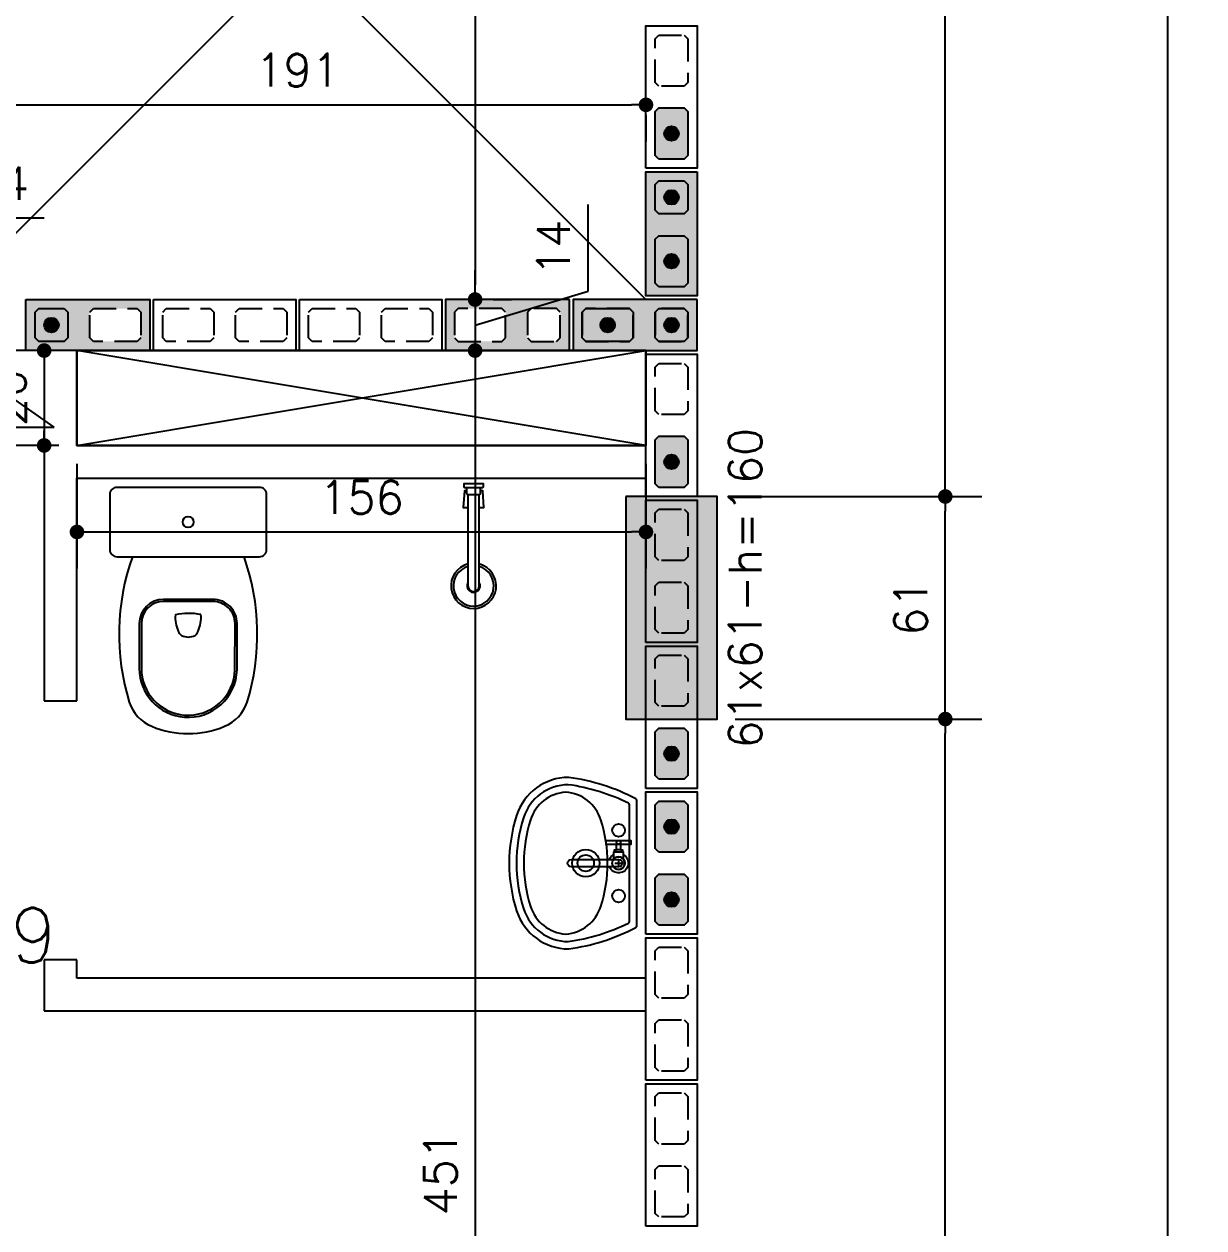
# Model space of a CAD drawing. Extents: x -14651 to 4579, y -10691 to -1290.
# Drawn here: x 3074 to 3397.5, y -9939.1 to -9609.1 of the extents above; entities that cross this region are included whole.
import ezdxf
from ezdxf.enums import TextEntityAlignment as Align

# ---------------------------------------------------------------- set-up
doc = ezdxf.new("R2010")
doc.units = 0
doc.header["$LTSCALE"] = 25
doc.linetypes.add('DASHED2', pattern=[0.375, 0.25, -0.125])
for name, color, linetype in [('213', 252, 'Continuous'), ('241', 2, 'Continuous'), ('247', 50, 'Continuous'), ('248', 100, 'Continuous'), ('ABERTURAS', 53, 'Continuous'), ('ALVENARIA NÃO ESTRUTURAL', 242, 'Continuous'), ('Arranque', 14, 'Continuous'), ('COTA', 1, 'Continuous'), ('FERRO', 5, 'Continuous'), ('L-N', 4, 'Continuous'), ('Linha_fina', 1, 'Continuous'), ('Pena_1', 1, 'Continuous'), ('Pena_2', 2, 'Continuous'), ('PROJ', 252, 'Continuous'), ('TJANELA', 2, 'Continuous')]:
    doc.layers.add(name, color=color, linetype=linetype)
doc.styles.add('COTA', font='romans.shx')
doc.styles.get("Standard").update_dxf_attribs({"font": 'romans.shx'})
doc.styles.add('Texto1', font='romans.shx', dxfattribs={"height": 9})
doc.dimstyles.new('forma', dxfattribs={"dimscale": 5, "dimtxt": 1.8, "dimasz": 0.8, "dimexe": 2, "dimexo": 1, "dimgap": 1, "dimtad": 1, "dimdec": 1, "dimzin": 9, "dimtxsty": 'COTA', "dimblk1": 'DOT', "dimblk2": 'DOT', "dimsah": 1, "dimcen": 0, "dimdle": 1, "dimclrd": 256, "dimclre": 256, "dimclrt": 2, "dimadec": 0, "dimazin": 0, "dimtfac": 1, "dimtdec": 0, "dimtmove": 0, "dimatfit": 3, "dimfxl": 1, "dimtolj": 1, "dimtzin": 0, "dimarcsym": 0})

# ---------------------------------------------------------------- blocks, each defined once
blk = doc.blocks.new('P3515')
at = {"layer": '248'}
h = blk.add_hatch(color=100, dxfattribs=at)
h.paths.add_polyline_path([(17, 7), (-17, 7), (-17, -7), (17, -7)])
h.paths.add_polyline_path([(-5.5, -3.5), (-6.5, -4.5), (-13.5, -4.5), (-14.5, -3.5), (-14.5, 3.5), (-13.5, 4.5), (-6.5, 4.5), (-5.5, 3.5)], flags=16)
h.paths.add_polyline_path([(0.5, 3.5), (1.5, 4.5), (13.5, 4.5), (14.5, 3.5), (14.5, -3.5), (13.5, -4.5), (1.5, -4.5), (0.5, -3.5)], flags=16)
blk.add_lwpolyline([(-17, -7), (17, -7), (17, 7), (-17, 7), (-17, -7)])
at = {"color": 1, "linetype": 'DASHED2'}
for points in [[(-14.5, -3.5), (-13.5, -4.5), (-6.5, -4.5), (-5.5, -3.5), (-5.5, 3.5), (-6.5, 4.5), (-13.5, 4.5), (-14.5, 3.5), (-14.5, -3.5)], [(0.5, -3.5), (1.5, -4.5), (13.5, -4.5), (14.5, -3.5), (14.5, 3.5), (13.5, 4.5), (1.5, 4.5), (0.5, 3.5), (0.5, -3.5)]]:
    blk.add_lwpolyline(points, dxfattribs=at)
blk = doc.blocks.new('P4015', base_point=(5842102.11612, -8124149.02973))
blk.add_lwpolyline([(5842082.61612, -8124156.02973), (5842121.61612, -8124156.02973), (5842121.61612, -8124142.02973), (5842082.61612, -8124142.02973), (5842082.61612, -8124156.02973)])
at = {"color": 1, "linetype": 'DASHED2'}
for points in [[(5842085.11612, -8124152.52973), (5842086.11612, -8124153.52973), (5842098.11612, -8124153.52973), (5842099.11612, -8124152.52973), (5842099.11612, -8124145.52973), (5842098.11612, -8124144.52973), (5842086.11612, -8124144.52973), (5842085.11612, -8124145.52973), (5842085.11612, -8124152.52973)], [(5842105.11612, -8124152.52973), (5842106.11612, -8124153.52973), (5842118.11612, -8124153.52973), (5842119.11612, -8124152.52973), (5842119.11612, -8124145.52973), (5842118.11612, -8124144.52973), (5842106.11612, -8124144.52973), (5842105.11612, -8124145.52973), (5842105.11612, -8124152.52973)]]:
    blk.add_lwpolyline(points, dxfattribs=at)
blk = doc.blocks.new('GR-1409')
at = {"layer": '213'}
h = blk.add_hatch(color=256, dxfattribs=at)
h.paths.add_polyline_path([(-6, 4.5), (-7, 3.5), (-7, -3.5), (-6, -4.5), (6, -4.5), (7, -3.5), (7, 3.5), (6, 4.5)])
h.paths.add_polyline_path([(-2, 0, 1), (2, 0, 1)], flags=16)
at = {"layer": 'Arranque'}
blk.add_hatch(color=256, dxfattribs=at).paths.add_polyline_path([(-2, 0, 1), (2, 0, 1)])
at = {"layer": '213'}
blk.add_lwpolyline([(-7, 3.5), (-6, 4.5), (6, 4.5), (7, 3.5), (7, -3.5), (6, -4.5), (-6, -4.5), (-7, -3.5), (-7, 3.5)], dxfattribs=at)
at = {"layer": 'FERRO', "linetype": 'Continuous'}
blk.add_circle((0, 0), 2, dxfattribs=at)
blk = doc.blocks.new('GR-0909')
at = {"layer": '213'}
h = blk.add_hatch(color=256, dxfattribs=at)
h.paths.add_polyline_path([(3.5, -4.5), (4.5, -3.5), (4.500001, 3.5), (3.500001, 4.5), (-3.499999, 4.5), (-4.499999, 3.5), (-4.5, -3.5), (-3.5, -4.5)])
h.paths.add_polyline_path([(-2, 0, -1), (2, 0, -1)], flags=16)
at = {"layer": 'Arranque'}
blk.add_hatch(color=256, dxfattribs=at).paths.add_polyline_path([(2, 0, 1), (-2, 0, 1)])
at = {"layer": '213'}
blk.add_lwpolyline([(3.500001, 4.5), (4.500001, 3.5), (4.5, -3.5), (3.5, -4.5), (-3.5, -4.5), (-4.5, -3.5), (-4.499999, 3.5), (-3.499999, 4.5), (3.500001, 4.5)], dxfattribs=at)
at = {"layer": 'FERRO', "linetype": 'Continuous'}
blk.add_circle((0, 0), 2, dxfattribs=at)
blk = doc.blocks.new('_IDNPAR_2')
at = {"color": 3}
blk.add_lwpolyline([(1, -0.7), (0, 0), (-1, -0.7)], close=True, dxfattribs=at)
blk.add_circle((0, 0), 0.05, dxfattribs=at)
at = {"layer": '247', "color": 2, "style": 'COTA', "flags": 8}
blk.add_attdef('ID', text='', height=0.24, dxfattribs=at).set_placement((0, -0.438), align=Align.MIDDLE_CENTER)
blk = doc.blocks.new('_Dot')
at = {"color": 0, "linetype": 'ByBlock', "lineweight": -2}
blk.add_line((-0.5, 0), (-1, 0), dxfattribs=at)
at = {"color": 0, "linetype": 'ByBlock', "const_width": 0.5}
blk.add_lwpolyline([(-0.25, 0, 1), (0.25, 0, 1)], format="xyb", close=True, dxfattribs=at)
blk = doc.blocks.new('*D105')
at = {"layer": 'COTA', "lineweight": -2, "transparency": 16777216}
for p, q in [((3269.02, -9799.6), (3336.59, -9799.6)), ((3326.59, -10159.6), (3326.59, -9803.6)), ((3263.52, -10163.6), (3336.59, -10163.6))]:
    blk.add_line(p, q, dxfattribs=at)
at = {"layer": 'Defpoints', "color": 0, "transparency": 16777216}
for p in [(3264.02, -9799.6), (3326.59, -9799.6), (3258.52, -10163.6)]:
    blk.add_point(p, dxfattribs=at)
at = {"layer": 'COTA', "lineweight": -2, "transparency": 16777216, "xscale": 4, "yscale": 4, "zscale": 4}
for p, rotation in [((3326.59, -9799.6), 90), ((3326.59, -10163.6), 270)]:
    blk.add_blockref('_Dot', p, dxfattribs=dict(at, rotation=rotation))
at = {"layer": 'COTA', "color": 2, "transparency": 16777216, "insert": (3317.09, -9981.6), "char_height": 9, "attachment_point": 5, "rotation": 90, "style": 'COTA'}
blk.add_mtext('\\A1;364 ', dxfattribs=at)
blk = doc.blocks.new('*D106')
at = {"layer": 'COTA', "lineweight": -2, "transparency": 16777216}
for p, q in [((3269.02, -9738.6), (3336.59, -9738.6)), ((3326.59, -9795.6), (3326.59, -9742.6)), ((3269.02, -9799.6), (3336.59, -9799.6))]:
    blk.add_line(p, q, dxfattribs=at)
at = {"layer": 'Defpoints', "color": 0, "transparency": 16777216}
for p in [(3264.02, -9738.6), (3326.59, -9738.6), (3264.02, -9799.6)]:
    blk.add_point(p, dxfattribs=at)
at = {"layer": 'COTA', "lineweight": -2, "transparency": 16777216, "xscale": 4, "yscale": 4, "zscale": 4}
for p, rotation in [((3326.59, -9738.6), 90), ((3326.59, -9799.6), 270)]:
    blk.add_blockref('_Dot', p, dxfattribs=dict(at, rotation=rotation))
at = {"layer": 'COTA', "color": 2, "transparency": 16777216, "insert": (3317.09, -9769.1), "char_height": 9, "attachment_point": 5, "rotation": 90, "style": 'COTA'}
blk.add_mtext('\\A1;61 ', dxfattribs=at)
blk = doc.blocks.new('*D107')
at = {"layer": 'COTA', "lineweight": -2, "transparency": 16777216}
for p, q in [((3269.02, -9439.6), (3336.59, -9439.6)), ((3326.59, -9734.6), (3326.59, -9443.6)), ((3269.02, -9738.6), (3336.59, -9738.6))]:
    blk.add_line(p, q, dxfattribs=at)
at = {"layer": 'Defpoints', "color": 0, "transparency": 16777216}
for p in [(3264.02, -9439.6), (3326.59, -9439.6), (3264.02, -9738.6)]:
    blk.add_point(p, dxfattribs=at)
at = {"layer": 'COTA', "lineweight": -2, "transparency": 16777216, "xscale": 4, "yscale": 4, "zscale": 4}
for p, rotation in [((3326.59, -9439.6), 90), ((3326.59, -9738.6), 270)]:
    blk.add_blockref('_Dot', p, dxfattribs=dict(at, rotation=rotation))
at = {"layer": 'COTA', "color": 2, "transparency": 16777216, "insert": (3317.09, -9589.1), "char_height": 9, "attachment_point": 5, "rotation": 90, "style": 'COTA'}
blk.add_mtext('\\A1;299 ', dxfattribs=at)
blk = doc.blocks.new('*D272')
at = {"layer": 'COTA', "lineweight": -2, "transparency": 16777216}
for p, q in [((3202.67, -9493.6), (3207.67, -9493.6)), ((3197.67, -9497.6), (3197.67, -9680.6)), ((3202.67, -9684.6), (3207.67, -9684.6))]:
    blk.add_line(p, q, dxfattribs=at)
at = {"layer": 'Defpoints', "color": 0, "transparency": 16777216}
for p in [(3197.67, -9493.6), (3197.67, -9684.6), (3197.67, -9684.6)]:
    blk.add_point(p, dxfattribs=at)
at = {"layer": 'COTA', "lineweight": -2, "transparency": 16777216, "xscale": 4, "yscale": 4, "zscale": 4}
for p, rotation in [((3197.67, -9493.6), 90), ((3197.67, -9684.6), 270)]:
    blk.add_blockref('_Dot', p, dxfattribs=dict(at, rotation=rotation))
at = {"layer": 'COTA', "color": 2, "transparency": 16777216, "insert": (3188.17, -9589.1), "char_height": 9, "attachment_point": 5, "rotation": 90, "style": 'COTA'}
blk.add_mtext('\\A1;191 ', dxfattribs=at)
blk = doc.blocks.new('*D273')
at = {"layer": 'COTA', "lineweight": -2, "transparency": 16777216}
for p, q in [((3228.67, -9682.3), (3228.67, -9658.58)), ((3197.67, -9680.6), (3197.67, -9676.6)), ((3197.67, -9691.6), (3228.67, -9682.3)), ((3197.67, -9684.6), (3197.67, -9698.6)), ((3197.67, -9684.6), (3197.67, -9698.6)), ((3202.67, -9684.6), (3207.67, -9684.6)), ((3202.67, -9698.6), (3207.67, -9698.6)), ((3197.67, -9702.6), (3197.67, -9706.6))]:
    blk.add_line(p, q, dxfattribs=at)
at = {"layer": 'Defpoints', "color": 0, "transparency": 16777216}
for p in [(3197.67, -9684.6), (3197.67, -9698.6), (3197.67, -9698.6)]:
    blk.add_point(p, dxfattribs=at)
at = {"layer": 'COTA', "lineweight": -2, "transparency": 16777216, "xscale": 4, "yscale": 4, "zscale": 4}
for p, rotation in [((3197.67, -9684.6), 270), ((3197.67, -9698.6), 90)]:
    blk.add_blockref('_Dot', p, dxfattribs=dict(at, rotation=rotation))
at = {"layer": 'COTA', "color": 2, "transparency": 16777216, "insert": (3219.17, -9670.44), "char_height": 9, "attachment_point": 5, "rotation": 90, "style": 'COTA'}
blk.add_mtext('\\A1;14 ', dxfattribs=at)
blk = doc.blocks.new('*D274')
at = {"layer": 'COTA', "lineweight": -2, "transparency": 16777216}
for p, q in [((3202.67, -9698.6), (3207.67, -9698.6)), ((3197.67, -9702.6), (3197.67, -10145.6)), ((3202.67, -10149.6), (3207.67, -10149.6))]:
    blk.add_line(p, q, dxfattribs=at)
at = {"layer": 'Defpoints', "color": 0, "transparency": 16777216}
for p in [(3197.67, -9698.6), (3197.67, -10149.6), (3197.67, -10149.6)]:
    blk.add_point(p, dxfattribs=at)
at = {"layer": 'COTA', "lineweight": -2, "transparency": 16777216, "xscale": 4, "yscale": 4, "zscale": 4}
for p, rotation in [((3197.67, -9698.6), 90), ((3197.67, -10149.6), 270)]:
    blk.add_blockref('_Dot', p, dxfattribs=dict(at, rotation=rotation))
at = {"layer": 'COTA', "color": 2, "transparency": 16777216, "insert": (3188.17, -9924.1), "char_height": 9, "attachment_point": 5, "rotation": 90, "style": 'COTA'}
blk.add_mtext('\\A1;451 ', dxfattribs=at)
blk = doc.blocks.new('*D275')
at = {"layer": 'COTA', "lineweight": -2, "transparency": 16777216}
for p, q in [((3039.52, -9626.24), (3039.52, -9641.24)), ((3053.52, -9626.24), (3053.52, -9641.24)), ((3035.52, -9631.24), (3031.52, -9631.24)), ((3039.52, -9631.24), (3053.52, -9631.24)), ((3039.52, -9631.24), (3053.52, -9631.24)), ((3046.52, -9631.24), (3055.82, -9662.24)), ((3057.52, -9631.24), (3061.52, -9631.24)), ((3055.82, -9662.24), (3079.53, -9662.24))]:
    blk.add_line(p, q, dxfattribs=at)
at = {"layer": 'Defpoints', "color": 0, "transparency": 16777216}
for p in [(3039.52, -9621.24), (3053.52, -9621.24), (3053.52, -9631.24)]:
    blk.add_point(p, dxfattribs=at)
at = {"layer": 'COTA', "lineweight": -2, "transparency": 16777216, "xscale": 4, "yscale": 4, "zscale": 4}
blk.add_blockref('_Dot', (3039.52, -9631.24), dxfattribs=at)
at = {"layer": 'COTA', "lineweight": -2, "transparency": 16777216, "xscale": 4, "yscale": 4, "zscale": 4, "rotation": 180}
blk.add_blockref('_Dot', (3053.52, -9631.24), dxfattribs=at)
at = {"layer": 'COTA', "color": 2, "transparency": 16777216, "insert": (3067.67, -9652.74), "char_height": 9, "attachment_point": 5, "style": 'COTA'}
blk.add_mtext('\\A1;14 ', dxfattribs=at)
blk = doc.blocks.new('*D276')
at = {"layer": 'COTA', "lineweight": -2, "transparency": 16777216}
for p, q in [((3053.52, -9626.24), (3053.52, -9641.24)), ((3057.52, -9631.24), (3240.52, -9631.24)), ((3244.52, -9634.1), (3244.52, -9641.24))]:
    blk.add_line(p, q, dxfattribs=at)
at = {"layer": 'Defpoints', "color": 0, "transparency": 16777216}
for p in [(3053.52, -9621.24), (3244.52, -9629.1), (3244.52, -9631.24)]:
    blk.add_point(p, dxfattribs=at)
at = {"layer": 'COTA', "lineweight": -2, "transparency": 16777216, "xscale": 4, "yscale": 4, "zscale": 4, "rotation": 180}
blk.add_blockref('_Dot', (3053.52, -9631.24), dxfattribs=at)
at = {"layer": 'COTA', "lineweight": -2, "transparency": 16777216, "xscale": 4, "yscale": 4, "zscale": 4}
blk.add_blockref('_Dot', (3244.52, -9631.24), dxfattribs=at)
at = {"layer": 'COTA', "color": 2, "transparency": 16777216, "insert": (3149.02, -9621.74), "char_height": 9, "attachment_point": 5, "style": 'COTA'}
blk.add_mtext('\\A1;191 ', dxfattribs=at)
blk = doc.blocks.new('*D277')
at = {"layer": 'COTA', "lineweight": -2, "transparency": 16777216}
for p, q in [((3263.52, -9014.6), (3397.49, -9014.6)), ((3387.49, -9018.6), (3387.49, -10159.6)), ((3263.52, -10163.6), (3397.49, -10163.6))]:
    blk.add_line(p, q, dxfattribs=at)
at = {"layer": 'Defpoints', "color": 0, "transparency": 16777216}
for p in [(3258.52, -9014.6), (3258.52, -10163.6), (3387.49, -10163.6)]:
    blk.add_point(p, dxfattribs=at)
at = {"layer": 'COTA', "lineweight": -2, "transparency": 16777216, "xscale": 4, "yscale": 4, "zscale": 4}
for p, rotation in [((3387.49, -9014.6), 90), ((3387.49, -10163.6), 270)]:
    blk.add_blockref('_Dot', p, dxfattribs=dict(at, rotation=rotation))
at = {"layer": 'COTA', "color": 2, "transparency": 16777216, "insert": (3377.99, -9589.1), "char_height": 9, "attachment_point": 5, "rotation": 90, "style": 'COTA'}
blk.add_mtext('\\A1;1149 ', dxfattribs=at)
blk = doc.blocks.new('*U322')
at = {"linetype": 'Continuous'}
for p, q in [((0, 0.26), (1.56, 0)), ((1.56, 0.26), (0, 0))]:
    blk.add_line(p, q, dxfattribs=at)
blk.add_lwpolyline([(1.56, 0.26), (1.56, 0), (0, 0), (0, 0.26), (1.56, 0.26)], dxfattribs=at)
blk = doc.blocks.new('XREF-MC41-BAS-PLN-AMO-FINAIS-05.06$0$CUBA03')
at = {"layer": 'PROJ'}
for p, q in [((-0.01, -0.05), (0.01, -0.05)), ((0, -0.06), (0, -0.04))]:
    blk.add_line(p, q, dxfattribs=at)
for points in [[(-0.1306, -0.3297, 0.077416), (0, -0.35, 0.077416), (0.1306, -0.3297, 0.326333), (0.235, -0.1868, 0.08687), (0.1764, -0.0027, 0.279276), (0.172, 0), (-0.172, 0, 0.279276), (-0.1764, -0.0027, 0.08687), (-0.235, -0.1868, 0.326333)], [(0.215, -0.1881, 0.080556), (0.1642, -0.0228, 0.285352), (0.1597, -0.02), (-0.1597, -0.02, 0.285352), (-0.1642, -0.0228, 0.080556), (-0.215, -0.1881, 0.323537), (-0.1245, -0.3106, 0.077416), (0, -0.33, 0.077416), (0.1245, -0.3106, 0.323537)], [(0.1185, -0.0985, 0.077416), (0, -0.08, 0.077416), (-0.1185, -0.0985, 0.305715), (-0.1947, -0.195, 0.305715), (-0.1185, -0.2915, 0.077416), (0, -0.31, 0.077416), (0.1185, -0.2915, 0.305715), (0.1947, -0.195, 0.305715)]]:
    blk.add_lwpolyline(points, format="xyb", close=True, dxfattribs=at)
for centre, radius in [((-0.09, -0.05), 0.0175), ((0, -0.05), 0.0175), ((0.09, -0.05), 0.0175), ((0, -0.14), 0.0375), ((0, -0.14), 0.0225)]:
    blk.add_circle(centre, radius, dxfattribs=at)
blk = doc.blocks.new('layout-inferior 1')
at = {"layer": 'ALVENARIA NÃO ESTRUTURAL'}
for p, q in [((30729.19, -9698.6), (30729.19, -9794.6)), ((30738.19, -9724.6), (30738.19, -9698.6)), ((30894.19, -9724.6), (30738.19, -9724.6)), ((30738.19, -9733.6), (30894.19, -9733.6)), ((30738.19, -9794.6), (30738.19, -9733.6)), ((30729.19, -9794.6), (30738.19, -9794.6)), ((30738.19, -9865.6), (30729.19, -9865.6)), ((30729.19, -9865.6), (30729.19, -9879.6)), ((30738.19, -9870.6), (30738.19, -9865.6)), ((30894.19, -9870.6), (30738.19, -9870.6)), ((30729.19, -9879.6), (30894.19, -9879.6))]:
    blk.add_line(p, q, dxfattribs=at)
at = {"layer": 'Pena_2'}
blk.add_lwpolyline([(30738.19, -9698.6), (30738.19, -9724.6), (30894.19, -9724.6), (30894.19, -9698.6), (30738.19, -9698.6)], dxfattribs=at)
at = {"layer": 'PROJ'}
for points in [[(30747.19, -9749.1), (30747.19, -9752.7), (30747.19, -9753.1, 0.414214), (30749.19, -9755.1), (30788.19, -9755.1, 0.414214), (30790.19, -9753.1), (30790.19, -9738.1, 0.414214), (30788.19, -9736.1), (30749.19, -9736.1, 0.414214), (30747.19, -9738.1)], [(30755.86, -9773.43), (30755.86, -9785.71, 0.391339), (30767.69, -9798.5, 0.428002), (30781.52, -9786.11), (30781.53, -9773.43, 0.416278), (30775.46, -9767.36), (30761.93, -9767.36, 0.413625)], [(30772.2, -9770.99, 0.10791), (30765.18, -9771.03, 0.124585), (30765.96, -9775.49, 0.161338), (30766.83, -9776.67, 0.122351), (30768.69, -9777.13, 0.122351), (30770.56, -9776.67, 0.167944), (30771.43, -9775.49, 0.125904), (30772.2, -9770.99)], [(30887.22, -9833.98), (30887.22, -9835.43), (30887.76, -9835.43), (30887.76, -9835.97), (30887.97, -9835.97), (30887.97, -9836.76, -1.408938), (30884.2, -9840.13), (30873.74, -9840.14, -0.999996), (30873.74, -9838.07), (30884.21, -9838.07, -0.168827), (30885.38, -9836.76), (30885.38, -9835.97), (30885.59, -9835.97), (30885.59, -9835.43), (30886.13, -9835.43), (30886.13, -9833.98), (30883.32, -9833.98), (30883.32, -9832.89), (30890.03, -9832.89), (30890.03, -9833.98), (30887.22, -9833.98)]]:
    blk.add_lwpolyline(points, format="xyb", close=True, dxfattribs=at)
for points in [[(30845.04, -9737.05), (30844.45, -9737.05), (30844.06, -9741.63), (30845.39, -9741.63)], [(30848.49, -9741.63), (30849.76, -9741.63), (30849.44, -9737.05), (30848.84, -9737.05)], [(30887.22, -9833.98), (30886.68, -9833.98), (30886.67, -9833.98), (30886.13, -9833.98)], [(30885.38, -9837.98), (30885.38, -9836.76)], [(30885.59, -9835.97), (30887.76, -9835.97)], [(30887.22, -9835.43), (30886.13, -9835.43)], [(30887.97, -9836.76), (30887.97, -9837.93)], [(30884.32, -9838.07), (30884.32, -9838.07)]]:
    blk.add_lwpolyline(points, dxfattribs=at)
for points in [[(30849.44, -9736.1, 0.414214), (30849.64, -9735.9), (30849.64, -9735.1), (30844.24, -9735.1), (30844.24, -9735.9, 0.414214), (30844.44, -9736.1), (30849.44, -9736.1)], [(30844.84, -9736.1, -0.414214), (30845.04, -9736.3), (30845.04, -9737.85, 0.414214), (30845.24, -9738.05), (30848.64, -9738.05), (30848.84, -9737.85), (30848.84, -9736.3, -0.414214), (30849.04, -9736.1)], [(30845.39, -9738.05), (30845.39, -9763.1, 1), (30848.49, -9763.1), (30848.49, -9738.05)], [(30753.39, -9755.1, 0.160999), (30752.53, -9794.99, 0.2149), (30758.69, -9801.6, 0.2), (30778.69, -9801.6, 0.2149), (30784.86, -9794.99, 0.160999), (30784, -9755.1)], [(30755.29, -9773.43), (30755.29, -9785.71, 0.391339), (30767.65, -9799.07, 0.428196), (30782.09, -9786.12), (30782.1, -9773.43, 0.416194), (30775.46, -9766.79), (30761.93, -9766.79, 0.413638), (30755.29, -9773.43)], [(30884.21, -9838.07), (30886.7, -9838.07, -0.995421), (30886.7, -9840.12), (30884.2, -9840.13)]]:
    blk.add_lwpolyline(points, format="xyb", dxfattribs=at)
for centre, radius in [((30768.69, -9745.6), 1.5), ((30886.68, -9833.44), 0.544)]:
    blk.add_circle(centre, radius, dxfattribs=at)
for centre, radius, start, end in [((30846.94, -9763.1), 6.2, 104.4824, 75.5146), ((30846.94, -9763.1), 5.54, 106.2467, 73.7499), ((30846.94, -9763.1), 1.79, 149.7451, 30.2348), ((30886.69, -9839.1), 1.73, 216.5851, 143.4635)]:
    blk.add_arc(centre, radius, start, end, dxfattribs=at)
at = {"layer": 'Pena_1', "xscale": 100, "yscale": 100, "zscale": 100, "rotation": 180}
blk.add_blockref('*U322', (30894.19, -9698.6), dxfattribs=at)
at = {"layer": 'PROJ', "xscale": 100, "yscale": 100, "zscale": 100, "rotation": 270}
blk.add_blockref('XREF-MC41-BAS-PLN-AMO-FINAIS-05.06$0$CUBA03', (30891.69, -9839.1), dxfattribs=at)
blk = doc.blocks.new('*D336')
at = {"layer": 'COTA', "lineweight": -2, "transparency": 16777216}
for p, q in [((3088.52, -9729.6), (3088.52, -9758.32)), ((3244.52, -9729.6), (3244.52, -9758.32)), ((3092.52, -9748.32), (3240.52, -9748.32))]:
    blk.add_line(p, q, dxfattribs=at)
at = {"layer": 'Defpoints', "color": 0, "transparency": 16777216}
for p in [(3088.52, -9724.6), (3244.52, -9724.6), (3244.52, -9748.32)]:
    blk.add_point(p, dxfattribs=at)
at = {"layer": 'COTA', "lineweight": -2, "transparency": 16777216, "xscale": 4, "yscale": 4, "zscale": 4, "rotation": 180}
blk.add_blockref('_Dot', (3088.52, -9748.32), dxfattribs=at)
at = {"layer": 'COTA', "lineweight": -2, "transparency": 16777216, "xscale": 4, "yscale": 4, "zscale": 4}
blk.add_blockref('_Dot', (3244.52, -9748.32), dxfattribs=at)
at = {"layer": 'COTA', "color": 2, "transparency": 16777216, "insert": (3166.52, -9738.82), "char_height": 9, "attachment_point": 5, "style": 'COTA'}
blk.add_mtext('\\A1;156 ', dxfattribs=at)
blk = doc.blocks.new('*D344')
at = {"layer": 'COTA', "lineweight": -2, "transparency": 16777216}
for p, q in [((3083.52, -9698.6), (3069.52, -9698.6)), ((3079.52, -9702.6), (3079.52, -9720.6)), ((3083.52, -9724.6), (3069.52, -9724.6))]:
    blk.add_line(p, q, dxfattribs=at)
at = {"layer": 'Defpoints', "color": 0, "transparency": 16777216}
for p in [(3088.52, -9698.6), (3079.52, -9724.6), (3088.52, -9724.6)]:
    blk.add_point(p, dxfattribs=at)
at = {"layer": 'COTA', "lineweight": -2, "transparency": 16777216, "xscale": 4, "yscale": 4, "zscale": 4}
for p, rotation in [((3079.52, -9698.6), 90), ((3079.52, -9724.6), 270)]:
    blk.add_blockref('_Dot', p, dxfattribs=dict(at, rotation=rotation))
at = {"layer": 'COTA', "color": 2, "transparency": 16777216, "insert": (3070.02, -9711.6), "char_height": 9, "attachment_point": 5, "rotation": 90, "style": 'COTA'}
blk.add_mtext('\\A1;26 ', dxfattribs=at)

msp = doc.modelspace()

# ---------------------------------------------------------------- hatches: boundary and pattern name
at = {"layer": 'ABERTURAS', "transparency": 33554457}
msp.add_hatch(color=256, dxfattribs=at).paths.add_polyline_path([(3239.02, -9738.6), (3239.02, -9799.6), (3264.02, -9799.6), (3264.02, -9738.6)])

# ---------------------------------------------------------------- linework, layer by layer
at = {"layer": 'ABERTURAS'}
msp.add_lwpolyline([(3239.02, -9738.6), (3239.02, -9799.6), (3264.02, -9799.6), (3264.02, -9738.6)], close=True, dxfattribs=at)
at = {"layer": 'Linha_fina'}
for points in [[(3053.52, -9493.6), (3244.52, -9684.6)], [(3053.52, -9684.6), (3244.52, -9493.6)]]:
    msp.add_lwpolyline(points, dxfattribs=at)

# ---------------------------------------------------------------- block references
at = {"rotation": 90}
for p in [(3251.52, -9639.1), (3251.52, -9674.1), (3251.52, -9729.1), (3251.52, -9809.1), (3251.52, -9829.1), (3251.52, -9849.1)]:
    msp.add_blockref('GR-1409', p, dxfattribs=at)
for name, p in [('GR-0909', (3251.52, -9656.6)), ('GR-0909', (3081.52, -9691.6)), ('GR-1409', (3234.02, -9691.6)), ('GR-0909', (3251.52, -9691.6))]:
    msp.add_blockref(name, p)
at = {"layer": '241', "xscale": -1}
for name, p, rotation in [('P4015', (3251.52, -9629.1), 270), ('P3515', (3251.52, -9666.6), 90), ('P3515', (3091.52, -9691.6), 180), ('P4015', (3129.02, -9691.6), 180), ('P4015', (3169.02, -9691.6), 180), ('P4015', (3251.52, -9719.1), 269.9999999999988), ('P4015', (3251.52, -9759.1), 269.9999999999988), ('P4015', (3251.52, -9799.1), 269.9999999999988), ('P4015', (3251.52, -9839.1), 269.9999999999988), ('P4015', (3251.52, -9879.1), 269.9999999999988), ('P4015', (3251.52, -9919.1), 269.9999999999988)]:
    msp.add_blockref(name, p, dxfattribs=dict(at, rotation=rotation))
at = {"layer": '241', "rotation": 180}
for p in [(3206.52, -9691.6), (3241.52, -9691.6)]:
    msp.add_blockref('P3515', p, dxfattribs=at)
at = {"layer": '247', "linetype": 'Continuous', "xscale": 30, "yscale": 30, "zscale": 30}
msp.add_blockref('_IDNPAR_2', (3052.23, -9698.6), dxfattribs=at).add_auto_attribs({'ID': 'Par18'})
at = {"layer": 'Pena_2'}
msp.add_blockref('layout-inferior 1', (-27649.68, 0), dxfattribs=at)

# ---------------------------------------------------------------- texts
at = {"layer": 'L-N'}
msp.add_text('L109', height=15, dxfattribs=at).set_placement((3033.59, -9866.38))
at = {"layer": 'TJANELA', "style": 'Texto1'}
msp.add_text('61x61-h=160', height=9, rotation=90, dxfattribs=at).set_placement((3276.23, -9763.74), align=Align.CENTER)

# ---------------------------------------------------------------- dimensions: what is measured, and where the dimension line sits
at = {"layer": 'COTA'}
for base, p1, p2, override, picture, middle in [((3387.49, -10163.6), (3258.52, -9014.6), (3258.52, -10163.6), {"dimpost": ' '}, '*D277', (3377.99, -9589.1)), ((3326.59, -9439.6), (3264.02, -9738.6), (3264.02, -9439.6), {"dimpost": ' ', "dimtmove": 1}, '*D107', (3317.09, -9589.1)), ((3197.67, -9684.6), (3197.67, -9493.6), (3197.67, -9684.6), {"dimpost": ' ', "dimtmove": 1}, '*D272', (3188.17, -9589.1)), ((3197.67, -9698.6), (3197.67, -9684.6), (3197.67, -9698.6), {"dimpost": ' ', "dimtmove": 1}, '*D273', (3219.17, -9677.3)), ((3079.52, -9724.6), (3088.52, -9698.6), (3088.52, -9724.6), {"dimpost": ' '}, '*D344', (3070.02, -9711.6)), ((3197.67, -10149.6), (3197.67, -9698.6), (3197.67, -10149.6), {"dimpost": ' ', "dimtmove": 1}, '*D274', (3188.17, -9924.1)), ((3326.59, -9738.6), (3264.02, -9799.6), (3264.02, -9738.6), {"dimpost": ' ', "dimtmove": 1}, '*D106', (3317.09, -9769.1))]:
    dim = msp.add_linear_dim(base=base, p1=p1, p2=p2, angle=90, dimstyle='forma', override=override, dxfattribs=at)
    dim.commit()
    dim.dimension.update_dxf_attribs({"geometry": picture, "text_midpoint": middle})
for base, p1, p2, override, picture, middle in [((3244.52, -9631.24), (3053.52, -9621.24), (3244.52, -9629.1), {"dimpost": ' ', "dimtmove": 1}, '*D276', (3149.02, -9621.74)), ((3053.52, -9631.24), (3039.52, -9621.24), (3053.52, -9621.24), {"dimpost": ' ', "dimtmove": 1}, '*D275', (3060.82, -9652.74)), ((3244.52, -9748.32), (3088.52, -9724.6), (3244.52, -9724.6), {"dimpost": ' '}, '*D336', (3166.52, -9738.82))]:
    dim = msp.add_linear_dim(base=base, p1=p1, p2=p2, dimstyle='forma', override=override, dxfattribs=at)
    dim.commit()
    dim.dimension.update_dxf_attribs({"geometry": picture, "text_midpoint": middle})
dim = msp.add_linear_dim(base=(3326.59, -9799.6), p1=(3258.52, -10163.6), p2=(3264.02, -9799.6), angle=90, dimstyle='forma', override={"dimpost": ' '}, dxfattribs=at)
dim.commit()
dim.dimension.update_dxf_attribs({"geometry": '*D105', "text_midpoint": (3326.59, -9981.6), "dimtype": 128})

doc.saveas('drawing.dxf')
